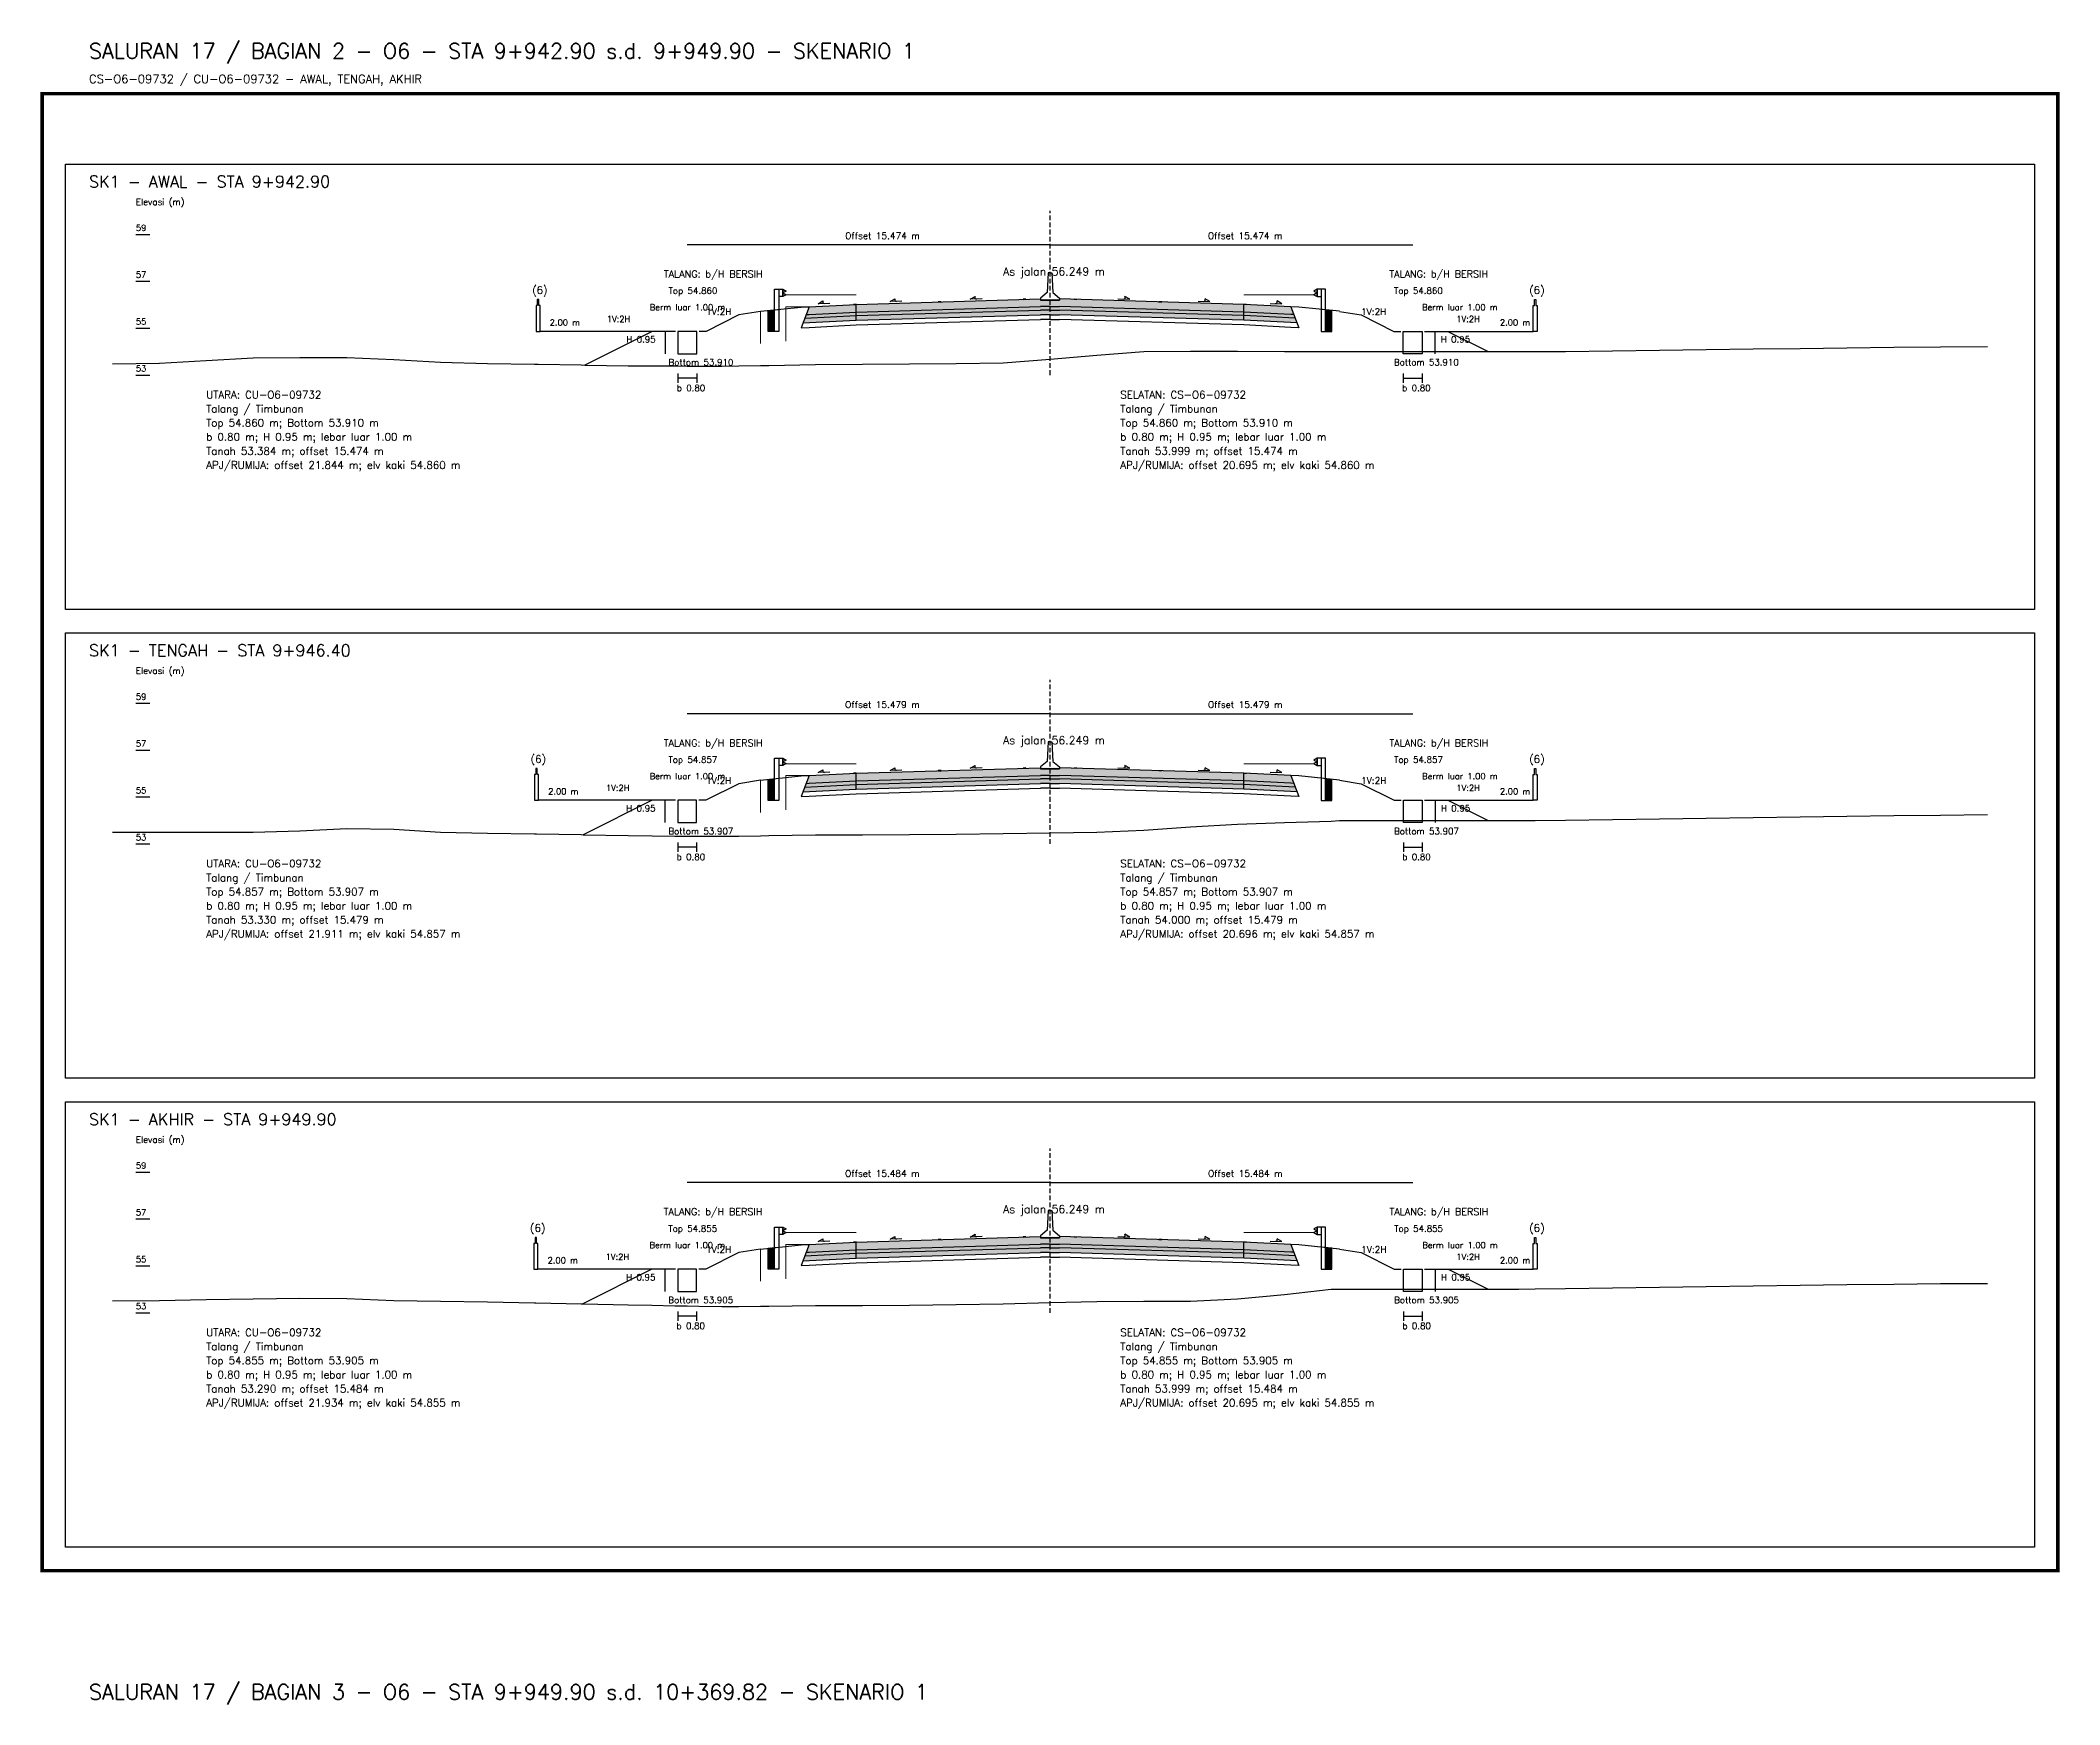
# Model space of a CAD drawing. Header units: metres. Extents: x -24715 to -24517, y 27498 to 30841.
# Drawn here: x -24714.7 to -24628.6, y 29568.7 to 29639.7 of the extents above; entities that cross this region are included whole.
import ezdxf

# ---------------------------------------------------------------- set-up
doc = ezdxf.new("R2010")
doc.units = ezdxf.units.M
doc.linetypes.add('PS_DASH', pattern=[0.3, 0.2, -0.1])
for name, color, linetype, lineweight in [('Dimensi', 230, 'Continuous', 20), ('GRS-ARSIR (HATCH)', 8, 'Continuous', 9), ('Guardrail', 20, 'Continuous', 30), ('HATCH - Beton ramping', 210, 'Continuous', 9), ('HATCH - LFA', 30, 'Continuous', 9), ('HATCH - Pavement', 50, 'Continuous', 9), ('Marka', 20, 'Continuous', 30), ('POT_ALL_GROUP', 2, 'Continuous', 70)]:
    doc.layers.add(name, color=color, linetype=linetype, lineweight=lineweight)
for name, color, linetype in [('POT_ALL_APJ', 2, 'Continuous'), ('POT_ALL_BORDER', 8, 'Continuous'), ('POT_ALL_BUILDING', 2, 'Continuous'), ('POT_ALL_CHANNEL1', 200, 'Continuous'), ('POT_ALL_DIM', 7, 'Continuous'), ('POT_ALL_GROUND', 1, 'Continuous'), ('POT_ALL_GUIDE', 8, 'Continuous'), ('POT_ALL_ROAD', 4, 'Continuous')]:
    doc.layers.add(name, color=color, linetype=linetype)
doc.styles.get("Standard").update_dxf_attribs({"font": 'simplex.shx'})

# ---------------------------------------------------------------- blocks, each defined once
blk = doc.blocks.new('JALAN_ASLI_TIPIKAL_2OKT_METER')
at = {"layer": 'Guardrail', "lineweight": 9}
h = blk.add_hatch(dxfattribs=at)
h.set_pattern_fill('JIS_LC_20', color=256, scale=0.002)
h.set_pattern_definition([(45, (-29.65569, -21.99233), (-0.02828427, 0.02828427), []), (45, (-29.65489, -21.99233), (-0.02828427, 0.02828427), [])])
h.paths.add_polyline_path([(-12.025, -1.394), (-11.753, -1.394), (-11.753, -0.471), (-12.018, -0.498)])
h = blk.add_hatch(dxfattribs=at)
h.set_pattern_fill('JIS_LC_20', color=256, scale=0.002)
h.set_pattern_definition([(45, (-29.40569, -21.99233), (-0.02828427, 0.02828427), []), (45, (-29.40489, -21.99233), (-0.02828427, 0.02828427), [])])
h.paths.add_polyline_path([(12.018, -0.498), (11.753, -0.471), (11.753, -1.394), (12.025, -1.394)])
at = {"layer": 'HATCH - Beton ramping'}
h = blk.add_hatch(dxfattribs=at)
h.set_pattern_fill('AR-CONC', color=256, scale=0.0005)
h.set_pattern_definition([(50, (-28.949556, -21.99233), (0.09109233, -0.00796954), [0.009525, -0.104775]), (355, (-28.94956, -21.99233), (-0.0176217, 0.09552842), [0.00762, -0.0838203]), (100.45144, (-28.941965, -21.992995), (0.07347062, 0.08755888), [0.008095, -0.08904512]), (46.1842, (-28.94956, -21.96693), (0.13553952, -0.02102116), [0.0142875, -0.1571625]), (96.63556, (-28.93826, -21.96868), (0.11870207, 0.12371306), [0.0121425, -0.1335678]), (351.18415, (-28.94956, -21.96693), (0.11870207, 0.12371306), [0.01143, -0.12572987]), (21, (-28.936856, -21.97328), (0.0758072, -0.0511326), [0.009525, -0.104775]), (326, (-28.93686, -21.97328), (0.03090101, 0.09209398), [0.00762, -0.08382]), (71.45144, (-28.93054, -21.97754), (0.1067082, 0.04096138), [0.008095, -0.08904497]), (37.5, (-28.949556, -21.99233), (0.001544302, 0.04227752), [0, -0.082804, 0, -0.08509, 0, -0.0841375]), (7.5, (-28.949556, -21.99233), (0.03340983, 0.05009029), [0, -0.048514, 0, -0.080899, 0, -0.0320675]), (327.5, (-28.977877, -21.99233), (0.067795298, -0.002864372), [0, -0.03175, 0, -0.09906, 0, -0.131445]), (317.5, (-28.990577, -21.99233), (0.07406459, 0.01271325), [0, -0.041275, 0, -0.065786, 0, -0.093345])])
h.paths.add_polyline_path([(-8.27, -0.566), (-10.401, -0.666), (-10.461, -0.826), (-8.27, -0.716)])
h.paths.add_polyline_path([(-0.4, -0.48), (0, -0.48), (0, -0.33), (-0.4, -0.33), (-8.27, -0.566), (-8.27, -0.716)])
h = blk.add_hatch(dxfattribs=at)
h.set_pattern_fill('AR-CONC', color=256, scale=0.0005)
h.set_pattern_definition([(50, (-28.699556, -21.99233), (0.09109233, -0.00796954), [0.009525, -0.104775]), (355, (-28.69956, -21.99233), (-0.01762171, 0.09552842), [0.00762, -0.0838203]), (100.45144, (-28.691965, -21.992995), (0.07347062, 0.08755888), [0.008095, -0.08904512]), (46.1842, (-28.69956, -21.96693), (0.13553952, -0.02102116), [0.0142875, -0.1571625]), (96.63556, (-28.68826, -21.96868), (0.11870207, 0.12371306), [0.0121425, -0.1335678]), (351.18415, (-28.69956, -21.96693), (0.11870207, 0.12371306), [0.01143, -0.12572987]), (21, (-28.686856, -21.97328), (0.0758072, -0.0511326), [0.009525, -0.104775]), (326, (-28.68686, -21.97328), (0.03090101, 0.09209398), [0.00762, -0.08382]), (71.45144, (-28.68054, -21.97754), (0.10670821, 0.04096138), [0.008095, -0.08904497]), (37.5, (-28.699556, -21.99233), (0.001544302, 0.04227752), [0, -0.082804, 0, -0.08509, 0, -0.0841375]), (7.5, (-28.699556, -21.99233), (0.03340983, 0.050090287), [0, -0.048514, 0, -0.080899, 0, -0.0320675]), (327.5, (-28.727877, -21.99233), (0.067795298, -0.002864372), [0, -0.03175, 0, -0.09906, 0, -0.131445]), (317.5, (-28.740577, -21.99233), (0.07406459, 0.012713246), [0, -0.041275, 0, -0.065786, 0, -0.093345])])
h.paths.add_polyline_path([(8.27, -0.566), (10.401, -0.666), (10.461, -0.826), (8.27, -0.716)])
h.paths.add_polyline_path([(0.4, -0.48), (0, -0.48), (0, -0.33), (0.4, -0.33), (8.27, -0.566), (8.27, -0.716)])
at = {"layer": 'HATCH - LFA'}
h = blk.add_hatch(dxfattribs=at)
h.set_pattern_fill('GRAVEL', color=256, scale=0.0075)
h.set_pattern_definition([(228.012788, (-28.812396, -21.801831), (-1.524, -1.7145), [0.0256291, -2.5372863]), (184.96974, (-28.829541, -21.820881), (2.2859999991, 0.1905000109), [0.04398035, -4.3540537]), (132.510447, (-28.873356, -21.824691), (1.9050000008, -2.0954999993), [0.0310111, -3.0701042]), (267.27369, (-28.947651, -21.872316), (0.1905000004, 3.81), [0.0400503, -3.9649828]), (292.833654, (-28.949556, -21.912321), (-0.9525, 2.286), [0.0392725, -3.8879856]), (357.27369, (-28.934316, -21.948516), (-3.81, 0.1905000004), [0.0400503, -3.9649828]), (37.69424, (-28.894311, -21.950421), (-2.4764999999, -1.9050000001), [0.0529645, -5.24348365]), (72.255328, (-28.852401, -21.918036), (1.3335000004, 4.1909999999), [0.050004, -4.95039425]), (121.429566, (-28.837161, -21.870411), (-1.5240000002, 2.4764999999), [0.040186, -3.9784159]), (175.23636, (-28.858116, -21.836121), (2.0955, -0.1905), [0.0458785, -2.2480453]), (222.397438, (-28.903836, -21.832311), (-2.2859999999, -2.0955000001), [0.05933084, -5.8737579]), (138.814075, (-28.759056, -21.874221), (-1.3335, 1.143), [0.0202503, -2.0047924]), (171.469234, (-28.774296, -21.860886), (2.4765, -0.3809999996), [0.03852615, -3.8140979]), (225, (-28.8124, -21.85517), (0, -0.1905), [0.0269407, -0.242467]), (203.19859, (-28.82573, -21.832311), (0.9525, 0.381), [0.0145081, -1.4362967]), (291.80141, (-28.839066, -21.838026), (-0.1905, 0.5715), [0.0205174, -1.0053565]), (30.96376, (-28.831446, -21.857076), (0.5715, 0.381), [0.033324, -1.0774724]), (161.56505, (-28.80287, -21.83993), (0.381, -0.1905), [0.0240965, -0.5783174]), (16.38954, (-28.949556, -21.838026), (1.905, 0.5715), [0.0337566, -3.341912]), (70.346176, (-28.917171, -21.828501), (-0.762, -2.0955), [0.0283199, -2.8036662]), (293.19859, (-28.80287, -21.801831), (-0.381, 0.9525), [0.029016, -1.4217888]), (343.61046, (-28.791441, -21.828501), (-1.905, 0.5715), [0.0337566, -3.341912]), (339.443955, (-28.949556, -21.956136), (-0.9525, 0.381), [0.0325526, -1.5950801]), (294.77514, (-28.919076, -21.967566), (-0.952500001, 2.0954999995), [0.0272754, -2.7002695]), (66.80141, (-28.800966, -21.992331), (0.381, 0.9525), [0.029016, -1.4217888]), (17.354025, (-28.789536, -21.965661), (-2.4765, -0.762), [0.0319337, -3.1614282]), (69.443955, (-28.89431, -21.992331), (-0.381, -0.9525), [0.0162763, -1.6113564]), (101.30993, (-28.812396, -21.99233), (-0.1905, 0.762), [0.0097136, -0.9616496]), (165.96376, (-28.8143, -21.982806), (0.5715, -0.1905), [0.0392725, -0.7461791]), (186.009006, (-28.852401, -21.973281), (1.905, 0.1905), [0.036395, -3.6031024]), (303.69007, (-28.831446, -21.87422), (-0.1905, 0.381), [0.0274743, -0.6593832]), (353.157227, (-28.816206, -21.897081), (3.2385, -0.3809999998), [0.0479668, -4.7487007]), (60.945396, (-28.76858, -21.902796), (-0.762, -1.3335), [0.0196131, -1.9417044]), (90, (-28.75906, -21.88565), (-0.1905, 0.1905), [0.01143, -0.17907]), (120.256437, (-28.856211, -21.967566), (0.762, -1.3335), [0.026465, -2.6200456]), (48.012787, (-28.869546, -21.944706), (1.524, 1.7145), [0.0512582, -2.5116572]), (0, (-28.83526, -21.9066), (0.1905, 0.1905), [0.04953, -0.14097]), (325.304846, (-28.785726, -21.906606), (1.9050000007, -1.333499999), [0.0301207, -2.9819488]), (254.0546, (-28.76096, -21.92375), (-0.1905, -0.762), [0.0277372, -1.3591238]), (207.645975, (-28.768581, -21.950421), (-3.6195000001, -1.9049999997), [0.0451609, -4.4709348]), (175.426079, (-28.808586, -21.971376), (-2.4765, 0.1905), [0.0477772, -4.7299385])])
h.paths.add_polyline_path([(-8.27, -0.716), (-10.461, -0.826), (-10.54, -1.03), (-8.27, -0.916)])
h.paths.add_polyline_path([(-0.4, -0.68), (0, -0.68), (0, -0.48), (-0.4, -0.48), (-8.27, -0.716), (-8.27, -0.916)])
h = blk.add_hatch(dxfattribs=at)
h.set_pattern_fill('GRAVEL', color=256, scale=0.0075)
h.set_pattern_definition([(228.012788, (-28.562396, -21.801831), (-1.524, -1.7145), [0.0256291, -2.5372863]), (184.96974, (-28.579541, -21.820881), (2.2859999991, 0.1905000109), [0.04398035, -4.3540537]), (132.510447, (-28.623356, -21.824691), (1.9050000008, -2.0954999993), [0.0310111, -3.0701042]), (267.27369, (-28.697651, -21.872316), (0.1905000004, 3.81), [0.04005034, -3.9649828]), (292.833654, (-28.699556, -21.912321), (-0.9525, 2.286), [0.0392725, -3.8879856]), (357.27369, (-28.684316, -21.948516), (-3.81, 0.1905000004), [0.04005034, -3.9649828]), (37.69424, (-28.644311, -21.950421), (-2.4764999999, -1.9050000001), [0.0529645, -5.24348365]), (72.255328, (-28.602401, -21.918036), (1.3335000004, 4.1909999999), [0.050004, -4.95039425]), (121.429566, (-28.587161, -21.870411), (-1.5240000002, 2.4764999999), [0.040186, -3.9784159]), (175.23636, (-28.608116, -21.836121), (2.0955, -0.1905000003), [0.0458785, -2.2480453]), (222.397438, (-28.653836, -21.832311), (-2.2859999999, -2.0955000001), [0.05933084, -5.87375794]), (138.814075, (-28.509056, -21.874221), (-1.3335, 1.143), [0.02025034, -2.0047924]), (171.469234, (-28.524296, -21.860886), (2.4765, -0.3809999996), [0.03852615, -3.8140979]), (225, (-28.5624, -21.85517), (0, -0.1905), [0.0269407, -0.242467]), (203.19859, (-28.57573, -21.832311), (0.9525, 0.381), [0.0145081, -1.4362967]), (291.80141, (-28.589066, -21.838026), (-0.1905, 0.5715), [0.0205174, -1.0053565]), (30.96376, (-28.581446, -21.857076), (0.5715, 0.381), [0.033324, -1.0774724]), (161.56505, (-28.55287, -21.83993), (0.381, -0.1905), [0.0240965, -0.57831736]), (16.38954, (-28.699556, -21.838026), (1.905, 0.5715), [0.0337566, -3.341912]), (70.346176, (-28.667171, -21.828501), (-0.762, -2.0955), [0.0283199, -2.8036662]), (293.19859, (-28.55287, -21.801831), (-0.381, 0.9525), [0.029016, -1.4217888]), (343.61046, (-28.541441, -21.828501), (-1.905, 0.5714999999), [0.0337566, -3.341912]), (339.443955, (-28.699556, -21.956136), (-0.9525, 0.381), [0.03255264, -1.5950801]), (294.77514, (-28.669076, -21.967566), (-0.952500001, 2.0954999995), [0.0272754, -2.7002695]), (66.80141, (-28.550966, -21.992331), (0.381, 0.9525), [0.029016, -1.4217888]), (17.354025, (-28.539536, -21.965661), (-2.4765, -0.7620000002), [0.0319337, -3.1614282]), (69.443955, (-28.64431, -21.992331), (-0.381, -0.9525), [0.0162763, -1.6113564]), (101.30993, (-28.562396, -21.99233), (-0.1905, 0.762), [0.0097136, -0.9616496]), (165.96376, (-28.5643, -21.982806), (0.5715, -0.1905), [0.0392725, -0.7461791]), (186.009006, (-28.602401, -21.973281), (1.905, 0.1905), [0.036395, -3.6031024]), (303.69007, (-28.581446, -21.87422), (-0.1905, 0.381), [0.0274743, -0.6593832]), (353.157227, (-28.566206, -21.897081), (3.2385, -0.3809999998), [0.04796676, -4.7487007]), (60.945396, (-28.51858, -21.902796), (-0.762, -1.3335), [0.0196131, -1.9417044]), (90, (-28.50906, -21.88565), (-0.1905, 0.1905), [0.01143, -0.17907]), (120.256437, (-28.606211, -21.967566), (0.762, -1.3335), [0.026465, -2.62004556]), (48.012787, (-28.619546, -21.944706), (1.524, 1.7145), [0.0512582, -2.5116572]), (0, (-28.58526, -21.9066), (0.1905, 0.1905), [0.04953, -0.14097]), (325.304846, (-28.535726, -21.906606), (1.9050000007, -1.333499999), [0.0301207, -2.98194875]), (254.054604, (-28.51096, -21.92375), (-0.1905, -0.762), [0.0277372, -1.35912375]), (207.645975, (-28.518581, -21.950421), (-3.6195000001, -1.9049999997), [0.0451609, -4.4709348]), (175.426079, (-28.558586, -21.971376), (-2.4765, 0.1905), [0.0477772, -4.7299385])])
h.paths.add_polyline_path([(8.27, -0.716), (10.461, -0.826), (10.54, -1.03), (8.27, -0.916)])
h.paths.add_polyline_path([(0.4, -0.68), (0, -0.68), (0, -0.48), (0.4, -0.48), (8.27, -0.716), (8.27, -0.916)])
at = {"layer": 'HATCH - Pavement'}
h = blk.add_hatch(dxfattribs=at)
h.set_pattern_fill('AR-CONC', color=256, scale=0.001)
h.set_pattern_definition([(50, (-89.43046, -52.62889), (0.18218467, -0.01593909), [0.01905, -0.20955]), (355, (-89.43046, -52.6289), (-0.03524342, 0.19105685), [0.01524, -0.1676406]), (100.45144, (-89.41528, -52.63022), (0.14694125, 0.17511775), [0.01619, -0.17809024]), (46.1842, (-89.43046, -52.5781), (0.27107904, -0.04204233), [0.028575, -0.314325]), (96.63556, (-89.40787, -52.5816), (0.23740413, 0.2474261), [0.024285, -0.2671356]), (351.18415, (-89.43046, -52.5781), (0.2374041, 0.2474261), [0.02286, -0.2514597]), (21, (-89.40506, -52.59079), (0.1516144, -0.1022652), [0.01905, -0.20955]), (326, (-89.40506, -52.5908), (0.06180203, 0.18418797), [0.01524, -0.16764]), (71.45144, (-89.39243, -52.59931), (0.21341642, 0.08192277), [0.01619, -0.17808994]), (37.5, (-89.43046, -52.62889), (0.003088603, 0.08455504), [0, -0.165608, 0, -0.17018, 0, -0.168275]), (7.5, (-89.43046, -52.62889), (0.06681966, 0.100180575), [0, -0.097028, 0, -0.161798, 0, -0.064135]), (327.5, (-89.4871, -52.62889), (0.135590595, -0.005728744), [0, -0.0635, 0, -0.19812, 0, -0.26289]), (317.5, (-89.5125, -52.62889), (0.14812918, 0.02542649), [0, -0.08255, 0, -0.131572, 0, -0.18669])])
h.paths.add_polyline_path([(-8.27, -0.236), (-10.27, -0.336), (-10.401, -0.673), (-10.27, -0.666), (-8.27, -0.566)])
h.paths.add_polyline_path([(-0.4, -0.33), (0, -0.33), (0, 0), (-0.4, 0), (-8.27, -0.236), (-8.27, -0.566)])
h = blk.add_hatch(dxfattribs=at)
h.set_pattern_fill('AR-CONC', color=256, scale=0.001)
h.set_pattern_definition([(50, (-89.18046, -52.62889), (0.18218467, -0.01593909), [0.01905, -0.20955]), (355, (-89.18046, -52.6289), (-0.03524342, 0.19105685), [0.01524, -0.16764058]), (100.45144, (-89.16528, -52.63022), (0.14694125, 0.17511775), [0.01619, -0.17809024]), (46.1842, (-89.18046, -52.5781), (0.27107904, -0.04204233), [0.028575, -0.314325]), (96.63556, (-89.15787, -52.5816), (0.23740413, 0.2474261), [0.024285, -0.2671356]), (351.18415, (-89.18046, -52.5781), (0.2374041, 0.2474261), [0.02286, -0.2514597]), (21, (-89.15506, -52.59079), (0.1516144, -0.1022652), [0.01905, -0.20955]), (326, (-89.15506, -52.5908), (0.06180203, 0.18418797), [0.01524, -0.16764]), (71.45144, (-89.14243, -52.59931), (0.21341642, 0.08192277), [0.01619, -0.17808994]), (37.5, (-89.18046, -52.62889), (0.003088603, 0.08455504), [0, -0.165608, 0, -0.17018, 0, -0.168275]), (7.5, (-89.18046, -52.62889), (0.06681966, 0.100180575), [0, -0.097028, 0, -0.161798, 0, -0.064135]), (327.5, (-89.2371, -52.62889), (0.135590595, -0.005728744), [0, -0.0635, 0, -0.19812, 0, -0.26289]), (317.5, (-89.2625, -52.62889), (0.14812918, 0.02542649), [0, -0.08255, 0, -0.131572, 0, -0.18669])])
h.paths.add_polyline_path([(8.27, -0.236), (10.27, -0.336), (10.401, -0.673), (10.27, -0.666), (8.27, -0.566)])
h.paths.add_polyline_path([(0.4, -0.33), (0, -0.33), (0, 0), (0.4, 0), (8.27, -0.236), (8.27, -0.566)])
at = {"layer": 'Marka'}
h = blk.add_hatch(color=256, dxfattribs=at)
h.dxf.hatch_style = 1
h.paths.add_polyline_path([(-8.27, -0.23), (-8.39, -0.236), (-8.39, -0.242), (-8.27, -0.236)])
h.paths.add_polyline_path([(-4.65, -0.122), (-4.77, -0.125), (-4.77, -0.131), (-4.65, -0.128)])
h.paths.add_polyline_path([(-1.03, -0.019), (-1.03, -0.013), (-1.15, -0.017), (-1.15, -0.023)])
h = blk.add_hatch(color=256, dxfattribs=at)
h.dxf.hatch_style = 1
h.paths.add_polyline_path([(8.27, -0.23), (8.39, -0.236), (8.39, -0.242), (8.27, -0.236)])
h.paths.add_polyline_path([(4.65, -0.122), (4.77, -0.125), (4.77, -0.131), (4.65, -0.128)])
h.paths.add_polyline_path([(1.03, -0.019), (1.03, -0.013), (1.15, -0.017), (1.15, -0.023)])
for p, q in [((-8.27, -0.236), (-0.4, 0)), ((8.27, -0.236), (0.4, 0)), ((-12.353, -0.533), (-10.622, -0.354)), ((-10.27, -0.336), (-10.62, -1.234)), ((-10.62, -0.354), (-10.27, -0.336)), ((-10.461, -0.826), (-8.27, -0.716)), ((-10.401, -0.673), (-10.27, -0.666)), ((-10.27, -0.336), (-8.27, -0.236)), ((-10.27, -0.666), (-8.27, -0.566)), ((-8.27, -0.916), (-8.27, -0.236)), ((-8.27, -0.566), (-0.4, -0.33)), ((-8.27, -0.716), (-0.4, -0.48)), ((-8.27, -0.916), (-0.4, -0.68)), ((0, -0.05), (-0.4, -0.05)), ((0, -0.33), (-0.4, -0.33)), ((0, -0.48), (-0.4, -0.48)), ((0, -0.68), (-0.4, -0.68)), ((0, -0.05), (0.4, -0.05)), ((0, -0.33), (0.4, -0.33)), ((0, -0.48), (0.4, -0.48)), ((0, -0.68), (0.4, -0.68)), ((8.27, -0.566), (0.4, -0.33)), ((8.27, -0.716), (0.4, -0.48)), ((8.27, -0.916), (0.4, -0.68)), ((8.27, -0.916), (8.27, -0.236)), ((10.27, -0.336), (8.27, -0.236)), ((10.27, -0.666), (8.27, -0.566)), ((10.461, -0.826), (8.27, -0.716)), ((10.27, -0.336), (10.62, -1.234)), ((10.62, -0.354), (10.27, -0.336)), ((10.401, -0.673), (10.27, -0.666)), ((12.353, -0.533), (10.622, -0.354)), ((-10.62, -1.234), (-10.27, -1.216)), ((-10.54, -1.03), (-8.27, -0.916)), ((-10.27, -1.216), (-8.27, -1.116)), ((-8.27, -1.116), (-0.4, -0.88)), ((0, -0.88), (-0.4, -0.88)), ((0, -0.88), (0.4, -0.88)), ((8.27, -1.116), (0.4, -0.88)), ((10.54, -1.03), (8.27, -0.916)), ((10.27, -1.216), (8.27, -1.116)), ((10.62, -1.234), (10.27, -1.216))]:
    blk.add_line(p, q)
for points in [[(0, 1.11), (-0.075, 1.11), (-0.125, 0.27), (-0.4, 0.03), (-0.4, -0.05), (0, -0.05)], [(0, 1.11), (0.075, 1.11), (0.125, 0.27), (0.4, 0.03), (0.4, -0.05), (0, -0.05)], [(-6.818, -0.116), (-6.616, 0)], [(-3.401, -0.02), (-3.199, 0.096)], [(3.401, -0.02), (3.199, 0.096)], [(6.818, -0.116), (6.616, 0)], [(-9.887, -0.208), (-9.686, -0.092)], [(-9.387, -0.193), (-9.887, -0.208)], [(-6.318, -0.101), (-6.818, -0.116)], [(-2.901, -0.005), (-3.401, -0.02)], [(2.901, -0.005), (3.401, -0.02)], [(6.318, -0.101), (6.818, -0.116)], [(9.387, -0.193), (9.887, -0.208)], [(9.887, -0.208), (9.686, -0.092)]]:
    blk.add_lwpolyline(points)
for centre, start, end in [((-6.556, -0.037), 148.28164, 271.71836), ((-3.139, 0.059), 148.28164, 271.71836), ((3.139, 0.059), 268.28164, 31.71836), ((6.556, -0.037), 268.28164, 31.71836), ((-9.625, -0.129), 148.28164, 271.71836), ((9.625, -0.129), 268.28164, 31.71836)]:
    blk.add_arc(centre, 0.0711, start, end)
at = {"layer": 'Dimensi'}
for p, q in [((-8.27, 0.168), (-11.27, 0.168)), ((8.27, 0.168), (11.27, 0.168))]:
    blk.add_line(p, q, dxfattribs=at)
at = {"layer": 'GRS-ARSIR (HATCH)'}
for p, q in [((-12.353, -0.533), (-12.353, -1.909)), ((-11.27, -0.336), (-11.27, -1.803)), ((-10.27, -0.336), (-11.27, -0.336))]:
    blk.add_line(p, q, dxfattribs=at)
at = {"layer": 'Guardrail'}
for points in [[(-11.753, -1.394), (-11.753, 0.406), (-11.575, 0.406), (-11.575, -1.394), (-11.753, -1.394)], [(-11.575, 0.406), (-11.397, 0.406), (-11.397, 0.094), (-11.575, 0.094)], [(-11.397, 0.25), (-11.397, 0.406), (-11.262, 0.328), (-11.397, 0.25)], [(-11.397, 0.094), (-11.397, 0.25), (-11.262, 0.172), (-11.397, 0.094)], [(11.397, 0.25), (11.397, 0.406), (11.262, 0.328), (11.397, 0.25)], [(11.397, 0.094), (11.397, 0.25), (11.262, 0.172), (11.397, 0.094)], [(11.575, 0.406), (11.397, 0.406), (11.397, 0.094), (11.575, 0.094)], [(11.753, -1.394), (11.753, 0.406), (11.575, 0.406), (11.575, -1.394), (11.753, -1.394)], [(-11.575, -1.394), (-12.025, -1.394), (-12.018, -0.498), (-11.568, -0.453), (-11.575, -1.394)], [(11.575, -1.394), (12.025, -1.394), (12.018, -0.498), (11.568, -0.453), (11.575, -1.394)]]:
    blk.add_lwpolyline(points, dxfattribs=at)
at = {"layer": 'Marka'}
for points in [[(-8.39, -0.242), (-8.27, -0.236), (-8.27, -0.23), (-8.39, -0.236), (-8.39, -0.242)], [(8.39, -0.242), (8.27, -0.236), (8.27, -0.23), (8.39, -0.236), (8.39, -0.242)]]:
    blk.add_lwpolyline(points, dxfattribs=at)
for points in [[(-4.65, -0.122), (-4.77, -0.125), (-4.77, -0.131), (-4.65, -0.128)], [(-1.03, -0.013), (-1.15, -0.017), (-1.15, -0.023), (-1.03, -0.019)], [(1.03, -0.013), (1.15, -0.017), (1.15, -0.023), (1.03, -0.019)], [(4.65, -0.122), (4.77, -0.125), (4.77, -0.131), (4.65, -0.128)]]:
    blk.add_lwpolyline(points, close=True, dxfattribs=at)

msp = doc.modelspace()

# ---------------------------------------------------------------- linework, layer by layer
at = {"layer": 'POT_ALL_APJ', "linetype": 'Continuous'}
for points in [[(-24693.57822, 29628.34581), (-24693.57822, 29627.2414), (-24693.40822, 29627.2414), (-24693.40822, 29628.34581), (-24693.46322, 29628.34581), (-24693.46322, 29628.59581), (-24693.49322, 29628.59581), (-24693.52322, 29628.59581), (-24693.52322, 29628.34581), (-24693.57822, 29628.34581)], [(-24650.86974, 29628.34581), (-24650.86974, 29627.2414), (-24651.03974, 29627.2414), (-24651.03974, 29628.34581), (-24650.98474, 29628.34581), (-24650.98474, 29628.59581), (-24650.95474, 29628.59581), (-24650.92474, 29628.59581), (-24650.92474, 29628.34581), (-24650.86974, 29628.34581)], [(-24688.62371, 29627.2414), (-24693.40822, 29627.2414)], [(-24654.67507, 29627.2414), (-24651.03974, 29627.2414)], [(-24693.64526, 29608.34334), (-24693.64526, 29607.23893), (-24693.47526, 29607.23893), (-24693.47526, 29608.34334), (-24693.53026, 29608.34334), (-24693.53026, 29608.59334), (-24693.56026, 29608.59334), (-24693.59026, 29608.59334), (-24693.59026, 29608.34334), (-24693.64526, 29608.34334)], [(-24650.86886, 29608.34334), (-24650.86886, 29607.23893), (-24651.03886, 29607.23893), (-24651.03886, 29608.34334), (-24650.98386, 29608.34334), (-24650.98386, 29608.59334), (-24650.95386, 29608.59334), (-24650.92386, 29608.59334), (-24650.92386, 29608.34334), (-24650.86886, 29608.34334)], [(-24688.62874, 29607.23893), (-24693.47526, 29607.23893)], [(-24654.67005, 29607.23893), (-24651.03886, 29607.23893)], [(-24693.66859, 29588.34086), (-24693.66859, 29587.23645), (-24693.49859, 29587.23645), (-24693.49859, 29588.34086), (-24693.55359, 29588.34086), (-24693.55359, 29588.59086), (-24693.58359, 29588.59086), (-24693.61359, 29588.59086), (-24693.61359, 29588.34086), (-24693.66859, 29588.34086)], [(-24650.86945, 29588.34086), (-24650.86945, 29587.23645), (-24651.03945, 29587.23645), (-24651.03945, 29588.34086), (-24650.98445, 29588.34086), (-24650.98445, 29588.59086), (-24650.95445, 29588.59086), (-24650.92445, 29588.59086), (-24650.92445, 29588.34086), (-24650.86945, 29588.34086)], [(-24688.63377, 29587.23645), (-24693.49859, 29587.23645)], [(-24654.66502, 29587.23645), (-24651.03945, 29587.23645)]]:
    msp.add_lwpolyline(points, dxfattribs=at)
at = {"layer": 'POT_ALL_BORDER', "linetype": 'Continuous'}
for points in [[(-24713.64939, 29634.3816), (-24629.64939, 29634.3816), (-24629.64939, 29615.3816), (-24713.64939, 29615.3816), (-24713.64939, 29634.3816)], [(-24713.64939, 29614.3816), (-24629.64939, 29614.3816), (-24629.64939, 29595.3816), (-24713.64939, 29595.3816), (-24713.64939, 29614.3816)], [(-24713.64939, 29594.3816), (-24629.64939, 29594.3816), (-24629.64939, 29575.3816), (-24713.64939, 29575.3816), (-24713.64939, 29594.3816)]]:
    msp.add_lwpolyline(points, dxfattribs=at)
at = {"layer": 'POT_ALL_BUILDING', "linetype": 'Continuous'}
for points in [[(-24686.72371, 29627.2414), (-24687.52371, 29627.2414), (-24687.52371, 29626.2914), (-24686.72371, 29626.2914), (-24686.72371, 29627.2414)], [(-24656.57507, 29627.2414), (-24655.77507, 29627.2414), (-24655.77507, 29626.2914), (-24656.57507, 29626.2914), (-24656.57507, 29627.2414)], [(-24686.72874, 29607.23893), (-24687.52874, 29607.23893), (-24687.52874, 29606.28893), (-24686.72874, 29606.28893), (-24686.72874, 29607.23893)], [(-24656.57005, 29607.23893), (-24655.77005, 29607.23893), (-24655.77005, 29606.28893), (-24656.57005, 29606.28893), (-24656.57005, 29607.23893)], [(-24686.73377, 29587.23645), (-24687.53377, 29587.23645), (-24687.53377, 29586.28645), (-24686.73377, 29586.28645), (-24686.73377, 29587.23645)], [(-24656.56502, 29587.23645), (-24655.76502, 29587.23645), (-24655.76502, 29586.28645), (-24656.56502, 29586.28645), (-24656.56502, 29587.23645)]]:
    msp.add_lwpolyline(points, dxfattribs=at)
at = {"layer": 'POT_ALL_DIM', "linetype": 'Continuous'}
for points in [[(-24671.64939, 29630.93092), (-24687.12371, 29630.93092)], [(-24671.64939, 29630.93092), (-24656.17507, 29630.93092)], [(-24688.07371, 29627.2414), (-24688.07371, 29626.2914)], [(-24655.22507, 29627.2414), (-24655.22507, 29626.2914)], [(-24687.52371, 29625.4414), (-24687.52371, 29625.0414)], [(-24686.72371, 29625.4414), (-24686.72371, 29625.0414)], [(-24656.57507, 29625.4414), (-24656.57507, 29625.0414)], [(-24655.77507, 29625.4414), (-24655.77507, 29625.0414)], [(-24686.72371, 29625.2414), (-24687.52371, 29625.2414)], [(-24656.57507, 29625.2414), (-24655.77507, 29625.2414)], [(-24671.64939, 29610.93096), (-24687.12874, 29610.93096)], [(-24671.64939, 29610.93096), (-24656.17005, 29610.93096)], [(-24688.07874, 29607.23893), (-24688.07874, 29606.28893)], [(-24655.22005, 29607.23893), (-24655.22005, 29606.28893)], [(-24687.52874, 29605.43893), (-24687.52874, 29605.03893)], [(-24686.72874, 29605.23893), (-24687.52874, 29605.23893)], [(-24686.72874, 29605.43893), (-24686.72874, 29605.03893)], [(-24656.57005, 29605.43893), (-24656.57005, 29605.03893)], [(-24656.57005, 29605.23893), (-24655.77005, 29605.23893)], [(-24655.77005, 29605.43893), (-24655.77005, 29605.03893)], [(-24671.64939, 29590.931), (-24687.13377, 29590.931)], [(-24671.64939, 29590.931), (-24656.16502, 29590.931)], [(-24688.08377, 29587.23645), (-24688.08377, 29586.28645)], [(-24655.21502, 29587.23645), (-24655.21502, 29586.28645)], [(-24687.53377, 29585.43645), (-24687.53377, 29585.03645)], [(-24686.73377, 29585.23645), (-24687.53377, 29585.23645)], [(-24686.73377, 29585.43645), (-24686.73377, 29585.03645)], [(-24656.56502, 29585.43645), (-24656.56502, 29585.03645)], [(-24656.56502, 29585.23645), (-24655.76502, 29585.23645)], [(-24655.76502, 29585.43645), (-24655.76502, 29585.03645)]]:
    msp.add_lwpolyline(points, dxfattribs=at)
at = {"layer": 'POT_ALL_GROUND', "linetype": 'Continuous'}
for points in [[(-24711.64939, 29625.86519), (-24709.64939, 29625.88326), (-24707.64939, 29625.99927), (-24705.64939, 29626.11557), (-24703.64939, 29626.1316), (-24701.64939, 29626.1316), (-24699.64939, 29626.04456), (-24697.64939, 29625.92324), (-24695.64939, 29625.87051), (-24693.64939, 29625.83977), (-24693.49322, 29625.83737), (-24691.64939, 29625.80903), (-24691.49322, 29625.80663), (-24689.64939, 29625.77968), (-24688.62371, 29625.77384), (-24687.64939, 29625.76829), (-24687.62371, 29625.76815), (-24687.12371, 29625.7653), (-24686.62371, 29625.76245), (-24685.64939, 29625.76327), (-24684.91931, 29625.77125), (-24684.00267, 29625.7826), (-24683.64939, 29625.78885), (-24681.64939, 29625.82421), (-24679.64939, 29625.85067), (-24677.64939, 29625.85688), (-24675.64939, 29625.87047), (-24673.64939, 29625.90791), (-24671.64939, 29626.06214), (-24669.64939, 29626.2302), (-24667.64939, 29626.38827), (-24665.64939, 29626.40111), (-24663.64939, 29626.39618), (-24661.64939, 29626.39156), (-24659.64939, 29626.38156), (-24659.29612, 29626.38144), (-24658.37948, 29626.38126), (-24657.64939, 29626.38122), (-24656.67507, 29626.38114), (-24656.17507, 29626.38106), (-24655.67507, 29626.38098), (-24655.64939, 29626.38097), (-24654.67507, 29626.38091), (-24653.64939, 29626.38111), (-24652.95474, 29626.38124), (-24651.64939, 29626.38149), (-24650.95474, 29626.38173), (-24649.64939, 29626.38834), (-24647.64939, 29626.41642), (-24645.64939, 29626.4445), (-24643.64939, 29626.46855), (-24641.64939, 29626.49326), (-24639.64939, 29626.51817), (-24637.64939, 29626.54285), (-24635.64939, 29626.56481), (-24633.64939, 29626.58404), (-24631.64939, 29626.60282)], [(-24711.64939, 29605.88241), (-24709.64939, 29605.87359), (-24707.64939, 29605.87463), (-24705.64939, 29605.87939), (-24703.64939, 29605.93987), (-24701.64939, 29606.03852), (-24699.64939, 29606.00728), (-24697.64939, 29605.8822), (-24695.64939, 29605.84395), (-24693.64939, 29605.80776), (-24693.56026, 29605.80623), (-24691.64939, 29605.77458), (-24691.56026, 29605.77321), (-24689.64939, 29605.74384), (-24688.62874, 29605.72815), (-24687.64939, 29605.71432), (-24687.62874, 29605.7142), (-24687.12874, 29605.71135), (-24686.62874, 29605.70851), (-24685.64939, 29605.70324), (-24684.91931, 29605.71122), (-24684.00267, 29605.72555), (-24683.64939, 29605.7318), (-24681.64939, 29605.76003), (-24679.64939, 29605.77204), (-24677.64939, 29605.78262), (-24675.64939, 29605.79605), (-24673.64939, 29605.81962), (-24671.64939, 29605.84749), (-24669.64939, 29605.8775), (-24667.64939, 29605.96325), (-24665.64939, 29606.10313), (-24663.64939, 29606.22113), (-24661.64939, 29606.29664), (-24659.64939, 29606.35632), (-24659.29612, 29606.37962), (-24658.37948, 29606.3816), (-24657.64939, 29606.38156), (-24656.67005, 29606.3814), (-24656.17005, 29606.38132), (-24655.67005, 29606.38118), (-24655.64939, 29606.38118), (-24654.67005, 29606.38085), (-24653.64939, 29606.38062), (-24652.95386, 29606.3808), (-24651.64939, 29606.38123), (-24650.95386, 29606.38146), (-24649.64939, 29606.3923), (-24647.64939, 29606.4223), (-24645.64939, 29606.4523), (-24643.64939, 29606.4823), (-24641.64939, 29606.51086), (-24639.64939, 29606.53894), (-24637.64939, 29606.56254), (-24635.64939, 29606.58614), (-24633.64939, 29606.60973), (-24631.64939, 29606.63127)], [(-24711.64939, 29585.88686), (-24709.64939, 29585.90602), (-24707.64939, 29585.9428), (-24705.64939, 29585.97141), (-24703.64939, 29586.00578), (-24701.64939, 29585.99155), (-24699.64939, 29585.90209), (-24697.64939, 29585.87829), (-24695.64939, 29585.84825), (-24693.64939, 29585.80558), (-24693.58359, 29585.80418), (-24691.64939, 29585.76291), (-24691.58359, 29585.76151), (-24689.64939, 29585.72025), (-24688.63377, 29585.69966), (-24687.64939, 29585.68104), (-24687.63377, 29585.68074), (-24687.13377, 29585.67144), (-24686.63377, 29585.66303), (-24685.64939, 29585.64895), (-24684.91931, 29585.65229), (-24684.00267, 29585.66154), (-24683.64939, 29585.66386), (-24681.64939, 29585.69057), (-24679.64939, 29585.69341), (-24677.64939, 29585.70821), (-24675.64939, 29585.73102), (-24673.64939, 29585.76663), (-24671.64939, 29585.81319), (-24669.64939, 29585.86004), (-24667.64939, 29585.87527), (-24665.64939, 29585.87911), (-24663.64939, 29585.97529), (-24661.64939, 29586.15605), (-24659.64939, 29586.3816), (-24659.29612, 29586.3816), (-24658.37948, 29586.3816), (-24657.64939, 29586.3815), (-24656.66502, 29586.38099), (-24656.16502, 29586.38073), (-24655.66502, 29586.38045), (-24655.64939, 29586.38045), (-24654.66502, 29586.38042), (-24653.64939, 29586.38089), (-24652.95445, 29586.38116), (-24651.64939, 29586.38424), (-24650.95445, 29586.39418), (-24649.64939, 29586.41286), (-24647.64939, 29586.44741), (-24645.64939, 29586.47293), (-24643.64939, 29586.49876), (-24641.64939, 29586.52562), (-24639.64939, 29586.55247), (-24637.64939, 29586.57932), (-24635.64939, 29586.60618), (-24633.64939, 29586.6316), (-24631.64939, 29586.6316)]]:
    msp.add_lwpolyline(points, dxfattribs=at)
at = {"layer": 'POT_ALL_GROUP', "linetype": 'Continuous', "lineweight": 70, "const_width": 0.15}
msp.add_lwpolyline([(-24714.64939, 29637.3816), (-24628.64939, 29637.3816), (-24628.64939, 29574.3816), (-24714.64939, 29574.3816), (-24714.64939, 29637.3816)], dxfattribs=at)
at = {"layer": 'POT_ALL_GUIDE', "linetype": 'PS_DASH'}
for points in [[(-24671.64939, 29625.3816), (-24671.64939, 29632.3816)], [(-24671.64939, 29605.3816), (-24671.64939, 29612.3816)], [(-24671.64939, 29585.3816), (-24671.64939, 29592.3816)]]:
    msp.add_lwpolyline(points, dxfattribs=at)
at = {"layer": 'POT_ALL_GUIDE', "linetype": 'Continuous'}
for points in [[(-24710.64939, 29631.3816), (-24710.04939, 29631.3816)], [(-24710.64939, 29629.3816), (-24710.04939, 29629.3816)], [(-24710.64939, 29627.3816), (-24710.04939, 29627.3816)], [(-24710.64939, 29625.3816), (-24710.04939, 29625.3816)], [(-24710.64939, 29611.3816), (-24710.04939, 29611.3816)], [(-24710.64939, 29609.3816), (-24710.04939, 29609.3816)], [(-24710.64939, 29607.3816), (-24710.04939, 29607.3816)], [(-24710.64939, 29605.3816), (-24710.04939, 29605.3816)], [(-24710.64939, 29591.3816), (-24710.04939, 29591.3816)], [(-24710.64939, 29589.3816), (-24710.04939, 29589.3816)], [(-24710.64939, 29587.3816), (-24710.04939, 29587.3816)], [(-24710.64939, 29585.3816), (-24710.04939, 29585.3816)]]:
    msp.add_lwpolyline(points, dxfattribs=at)
at = {"layer": 'POT_ALL_ROAD', "linetype": 'Continuous'}
for points in [[(-24684.00267, 29628.09753), (-24684.91931, 29627.9436), (-24686.32371, 29627.2414), (-24686.62371, 29627.2414)], [(-24659.29612, 29628.09753), (-24658.37948, 29627.9436), (-24656.97507, 29627.2414), (-24656.67507, 29627.2414)], [(-24688.62371, 29627.2414), (-24691.49322, 29625.80663)], [(-24687.62371, 29627.2414), (-24688.62371, 29627.2414)], [(-24655.67507, 29627.2414), (-24654.67507, 29627.2414)], [(-24654.67507, 29627.2414), (-24652.95474, 29626.38124)], [(-24684.00267, 29608.09756), (-24684.91931, 29607.94364), (-24686.32874, 29607.23893), (-24686.62874, 29607.23893)], [(-24659.29612, 29608.09756), (-24658.37948, 29607.94364), (-24656.97005, 29607.23893), (-24656.67005, 29607.23893)], [(-24688.62874, 29607.23893), (-24691.56026, 29605.77321)], [(-24687.62874, 29607.23893), (-24688.62874, 29607.23893)], [(-24655.67005, 29607.23893), (-24654.67005, 29607.23893)], [(-24654.67005, 29607.23893), (-24652.95386, 29606.3808)], [(-24684.00267, 29588.0976), (-24684.91931, 29587.94368), (-24686.33377, 29587.23645), (-24686.63377, 29587.23645)], [(-24659.29612, 29588.0976), (-24658.37948, 29587.94368), (-24656.96502, 29587.23645), (-24656.66502, 29587.23645)], [(-24688.63377, 29587.23645), (-24691.58359, 29585.76151)], [(-24687.63377, 29587.23645), (-24688.63377, 29587.23645)], [(-24655.66502, 29587.23645), (-24654.66502, 29587.23645)], [(-24654.66502, 29587.23645), (-24652.95445, 29586.38116)]]:
    msp.add_lwpolyline(points, dxfattribs=at)

# ---------------------------------------------------------------- block references
at = {"layer": 'POT_ALL_ROAD'}
for p in [(-24671.64939, 29628.63092), (-24671.64939, 29608.63096), (-24671.64939, 29588.631)]:
    msp.add_blockref('JALAN_ASLI_TIPIKAL_2OKT_METER', p, dxfattribs=at)

# ---------------------------------------------------------------- texts
at = {"layer": 'POT_ALL_APJ'}
for s, height, p in [('(6)', 0.32, (-24693.74322, 29628.8414)), ('(6)', 0.32, (-24651.20474, 29628.8414)), ('2.00 m', 0.26, (-24692.99322, 29627.4914)), ('2.00 m', 0.26, (-24652.45474, 29627.4914)), ('(6)', 0.32, (-24693.81026, 29608.83893)), ('(6)', 0.32, (-24651.20386, 29608.83893)), ('2.00 m', 0.26, (-24693.06026, 29607.48893)), ('2.00 m', 0.26, (-24652.45386, 29607.48893)), ('(6)', 0.32, (-24693.83359, 29588.83645)), ('(6)', 0.32, (-24651.20445, 29588.83645)), ('2.00 m', 0.26, (-24693.08359, 29587.48645)), ('2.00 m', 0.26, (-24652.45445, 29587.48645))]:
    msp.add_text(s, height=height, dxfattribs=at).set_placement(p)
at = {"layer": 'POT_ALL_BUILDING'}
for p in [(-24688.12371, 29629.5414), (-24657.17507, 29629.5414), (-24688.12874, 29609.53893), (-24657.17005, 29609.53893), (-24688.13377, 29589.53645), (-24657.16502, 29589.53645)]:
    msp.add_text('TALANG: b/H BERSIH', height=0.3, dxfattribs=at).set_placement(p)
at = {"layer": 'POT_ALL_CHANNEL1'}
for s, height, p in [('Top 54.860', 0.27, (-24687.92371, 29628.8414)), ('Top 54.860', 0.27, (-24656.97507, 29628.8414)), ('Bottom 53.910', 0.27, (-24687.92371, 29625.7914)), ('Bottom 53.910', 0.27, (-24656.97507, 29625.7914)), ('UTARA: CU-O6-09732', 0.32, (-24707.64939, 29624.3816)), ('SELATAN: CS-O6-09732', 0.32, (-24668.64939, 29624.3816)), ('Top 54.857', 0.27, (-24687.92874, 29608.83893)), ('Top 54.857', 0.27, (-24656.97005, 29608.83893)), ('Bottom 53.907', 0.27, (-24687.92874, 29605.78893)), ('Bottom 53.907', 0.27, (-24656.97005, 29605.78893)), ('UTARA: CU-O6-09732', 0.32, (-24707.64939, 29604.3816)), ('SELATAN: CS-O6-09732', 0.32, (-24668.64939, 29604.3816)), ('Top 54.855', 0.27, (-24687.93377, 29588.83645)), ('Top 54.855', 0.27, (-24656.96502, 29588.83645)), ('Bottom 53.905', 0.27, (-24687.93377, 29585.78645)), ('Bottom 53.905', 0.27, (-24656.96502, 29585.78645)), ('UTARA: CU-O6-09732', 0.32, (-24707.64939, 29584.3816)), ('SELATAN: CS-O6-09732', 0.32, (-24668.64939, 29584.3816))]:
    msp.add_text(s, height=height, dxfattribs=at).set_placement(p)
at = {"layer": 'POT_ALL_DIM'}
for s, height, p in [('SK1 - AWAL - STA 9+942.90', 0.5, (-24712.64939, 29633.3816)), ('Elevasi (m)', 0.27, (-24710.64939, 29632.6316)), ('59', 0.26, (-24710.64939, 29631.5316)), ('Offset 15.474 m', 0.28, (-24680.38655, 29631.18092)), ('Offset 15.474 m', 0.28, (-24664.91223, 29631.18092)), ('57', 0.26, (-24710.64939, 29629.5316)), ('As jalan 56.249 m', 0.34, (-24673.64939, 29629.63092)), ('1V:2H', 0.26, (-24690.55847, 29627.6414)), ('Berm luar 1.00 m', 0.26, (-24688.72371, 29628.1414)), ('1V:2H', 0.28, (-24686.32151, 29627.9425)), ('1V:2H', 0.28, (-24658.37728, 29627.9425)), ('Berm luar 1.00 m', 0.26, (-24655.77507, 29628.1414)), ('1V:2H', 0.26, (-24654.3149, 29627.6414)), ('55', 0.26, (-24710.64939, 29627.5316)), ('H 0.95', 0.27, (-24689.72371, 29626.7664)), ('H 0.95', 0.27, (-24654.97507, 29626.7664)), ('53', 0.26, (-24710.64939, 29625.5316)), ('b 0.80', 0.27, (-24687.57371, 29624.6914)), ('b 0.80', 0.27, (-24656.62507, 29624.6914)), ('Talang / Timbunan', 0.32, (-24707.64939, 29623.7816)), ('Talang / Timbunan', 0.32, (-24668.64939, 29623.7816)), ('Top 54.860 m; Bottom 53.910 m', 0.32, (-24707.64939, 29623.1816)), ('b 0.80 m; H 0.95 m; lebar luar 1.00 m', 0.32, (-24707.64939, 29622.5816)), ('Top 54.860 m; Bottom 53.910 m', 0.32, (-24668.64939, 29623.1816)), ('b 0.80 m; H 0.95 m; lebar luar 1.00 m', 0.32, (-24668.64939, 29622.5816)), ('Tanah 53.384 m; offset 15.474 m', 0.32, (-24707.64939, 29621.9816)), ('Tanah 53.999 m; offset 15.474 m', 0.32, (-24668.64939, 29621.9816)), ('APJ/RUMIJA: offset 21.844 m; elv kaki 54.860 m', 0.32, (-24707.64939, 29621.3816)), ('APJ/RUMIJA: offset 20.695 m; elv kaki 54.860 m', 0.32, (-24668.64939, 29621.3816)), ('SK1 - TENGAH - STA 9+946.40', 0.5, (-24712.64939, 29613.3816)), ('Elevasi (m)', 0.27, (-24710.64939, 29612.6316)), ('59', 0.26, (-24710.64939, 29611.5316)), ('Offset 15.479 m', 0.28, (-24680.38907, 29611.18096)), ('Offset 15.479 m', 0.28, (-24664.90972, 29611.18096)), ('57', 0.26, (-24710.64939, 29609.5316)), ('As jalan 56.249 m', 0.34, (-24673.64939, 29609.63096)), ('Berm luar 1.00 m', 0.26, (-24688.72874, 29608.13893)), ('1V:2H', 0.28, (-24686.32402, 29607.94129)), ('1V:2H', 0.28, (-24658.37476, 29607.94129)), ('Berm luar 1.00 m', 0.26, (-24655.77005, 29608.13893)), ('55', 0.26, (-24710.64939, 29607.5316)), ('1V:2H', 0.26, (-24690.5945, 29607.63893)), ('1V:2H', 0.26, (-24654.31195, 29607.63893)), ('H 0.95', 0.27, (-24689.72874, 29606.76393)), ('H 0.95', 0.27, (-24654.97005, 29606.76393)), ('53', 0.26, (-24710.64939, 29605.5316)), ('b 0.80', 0.27, (-24687.57874, 29604.68893)), ('b 0.80', 0.27, (-24656.62005, 29604.68893)), ('Talang / Timbunan', 0.32, (-24707.64939, 29603.7816)), ('Talang / Timbunan', 0.32, (-24668.64939, 29603.7816)), ('Top 54.857 m; Bottom 53.907 m', 0.32, (-24707.64939, 29603.1816)), ('b 0.80 m; H 0.95 m; lebar luar 1.00 m', 0.32, (-24707.64939, 29602.5816)), ('Top 54.857 m; Bottom 53.907 m', 0.32, (-24668.64939, 29603.1816)), ('b 0.80 m; H 0.95 m; lebar luar 1.00 m', 0.32, (-24668.64939, 29602.5816)), ('Tanah 53.330 m; offset 15.479 m', 0.32, (-24707.64939, 29601.9816)), ('Tanah 54.000 m; offset 15.479 m', 0.32, (-24668.64939, 29601.9816)), ('APJ/RUMIJA: offset 21.911 m; elv kaki 54.857 m', 0.32, (-24707.64939, 29601.3816)), ('APJ/RUMIJA: offset 20.696 m; elv kaki 54.857 m', 0.32, (-24668.64939, 29601.3816)), ('SK1 - AKHIR - STA 9+949.90', 0.5, (-24712.64939, 29593.3816)), ('Elevasi (m)', 0.27, (-24710.64939, 29592.6316)), ('59', 0.26, (-24710.64939, 29591.5316)), ('Offset 15.484 m', 0.28, (-24680.39158, 29591.181)), ('Offset 15.484 m', 0.28, (-24664.90721, 29591.181)), ('As jalan 56.249 m', 0.34, (-24673.64939, 29589.631)), ('57', 0.26, (-24710.64939, 29589.5316)), ('Berm luar 1.00 m', 0.26, (-24688.73377, 29588.13645)), ('1V:2H', 0.28, (-24686.32654, 29587.94007)), ('1V:2H', 0.28, (-24658.37225, 29587.94007)), ('Berm luar 1.00 m', 0.26, (-24655.76502, 29588.13645)), ('55', 0.26, (-24710.64939, 29587.5316)), ('1V:2H', 0.26, (-24690.60868, 29587.63645)), ('1V:2H', 0.26, (-24654.30974, 29587.63645)), ('H 0.95', 0.27, (-24689.73377, 29586.76145)), ('H 0.95', 0.27, (-24654.96502, 29586.76145)), ('53', 0.26, (-24710.64939, 29585.5316)), ('b 0.80', 0.27, (-24687.58377, 29584.68645)), ('b 0.80', 0.27, (-24656.61502, 29584.68645)), ('Talang / Timbunan', 0.32, (-24707.64939, 29583.7816)), ('Talang / Timbunan', 0.32, (-24668.64939, 29583.7816)), ('Top 54.855 m; Bottom 53.905 m', 0.32, (-24707.64939, 29583.1816)), ('Top 54.855 m; Bottom 53.905 m', 0.32, (-24668.64939, 29583.1816)), ('Tanah 53.290 m; offset 15.484 m', 0.32, (-24707.64939, 29581.9816)), ('b 0.80 m; H 0.95 m; lebar luar 1.00 m', 0.32, (-24707.64939, 29582.5816)), ('Tanah 53.999 m; offset 15.484 m', 0.32, (-24668.64939, 29581.9816)), ('b 0.80 m; H 0.95 m; lebar luar 1.00 m', 0.32, (-24668.64939, 29582.5816)), ('APJ/RUMIJA: offset 21.934 m; elv kaki 54.855 m', 0.32, (-24707.64939, 29581.3816)), ('APJ/RUMIJA: offset 20.695 m; elv kaki 54.855 m', 0.32, (-24668.64939, 29581.3816))]:
    msp.add_text(s, height=height, dxfattribs=at).set_placement(p)
at = {"layer": 'POT_ALL_GROUP', "lineweight": 0}
for s, height, p in [('SALURAN 17 / BAGIAN 2 - O6 - STA 9+942.90 s.d. 9+949.90 - SKENARIO 1', 0.65, (-24712.64939, 29638.8816)), ('CS-O6-09732 / CU-O6-09732 - AWAL, TENGAH, AKHIR', 0.36, (-24712.64939, 29637.8316)), ('SALURAN 17 / BAGIAN 3 - O6 - STA 9+949.90 s.d. 10+369.82 - SKENARIO 1', 0.65, (-24712.64939, 29568.8816))]:
    msp.add_text(s, height=height, dxfattribs=at).set_placement(p)

doc.saveas('drawing.dxf')
